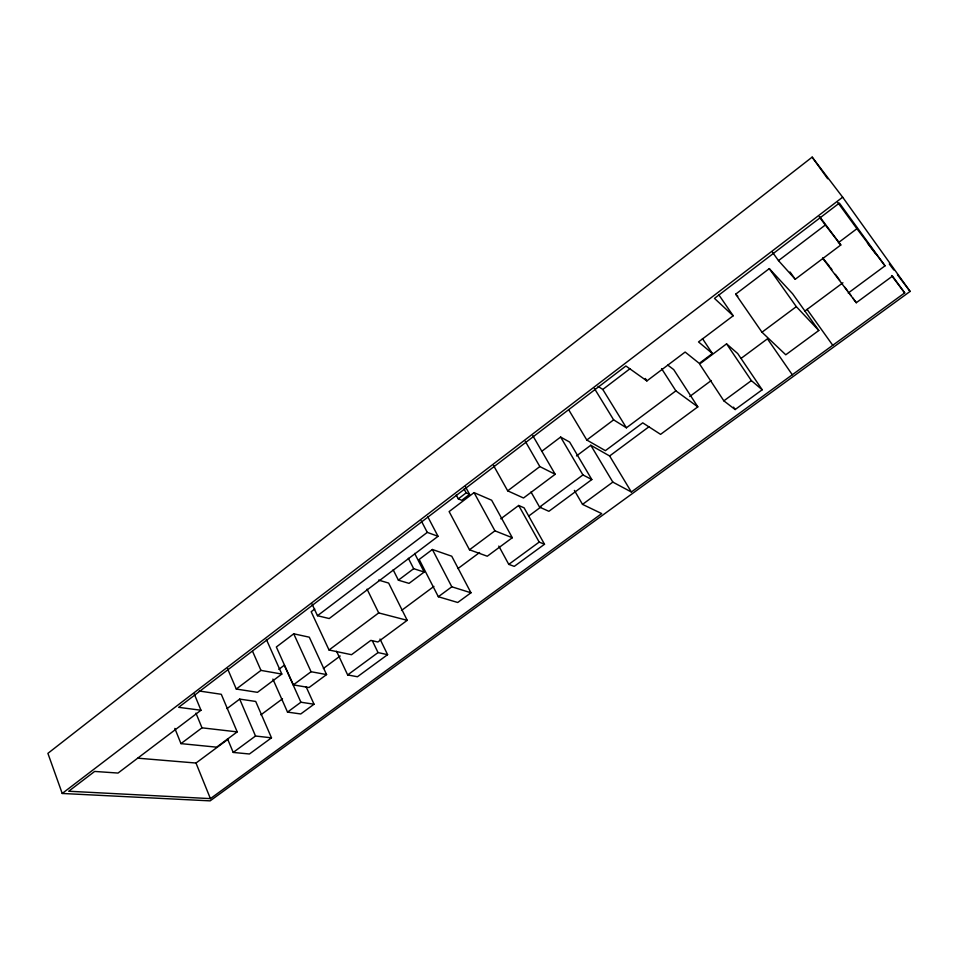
<?xml version="1.0" encoding="UTF-8"?>
<svg xmlns="http://www.w3.org/2000/svg" width="958" height="958" viewBox="0 0 958 958"><rect width="100%" height="100%" fill="white"/><g stroke="black" fill="none" stroke-linecap="round" stroke-linejoin="round"><path stroke-width="1.44" d="M812.145 157.136L47.9 753.359L62.222 793.464L210.125 800.864L910.1 291.412L842.657 197.192L812.145 157.136L827.688 178.763M62.222 793.464L842.657 197.192M458.295 498.867L466.163 492.867L469.576 494.328L461.732 500.292L458.295 498.867L456.2 494.963M598.055 386.349L602.786 389.451L629.969 368.746M314.751 609.025L311.182 611.731L329.037 650.003L351.514 654.709L370.842 640.387L377.883 641.992L407.222 620.329L388.649 583.075L378.602 580.105M778.483 260.624L825.329 225.01L840.801 244.985L795.248 279.257L778.483 260.624L772.435 252.182M474.066 492.616L449.122 511.584L469.492 549.784L487.275 556.227L512.302 537.725L491.646 500.22L474.066 492.616L494.927 530.828L512.302 537.725M735.684 294.166L769.286 268.623L792.613 293.783L818.803 330.498L785.764 354.783L761.981 332.222L735.684 294.166L737.828 296.238M293.735 633.801L276.347 646.997L293.352 684.898L309.051 687.533L326.57 674.576L309.302 637.19L293.735 633.801L311.063 671.726L326.57 674.576M317.481 615.719L427.28 532.385L438.034 536.312L329.205 618.545L317.481 615.719L311.889 603.756M541.725 451.35L560.622 437.052L569.651 442.069L591.816 479.551L548.886 511.309L539.582 507.117L530.995 491.969M194.223 693.915L200.976 710.249L118.026 773.058L94.65 771.43L68.701 791.236L210.413 798.625L601.708 513.596L582.524 504.375L574.381 490.388M227.549 668.708L236.279 689.041L260.959 670.396L281.82 674.073L266.36 639.429M200.976 710.249L178.655 707.327L625.897 365.992L646.878 380.925L685.138 352.053L699.268 363.369L712.405 353.526L702.454 338.581M718.907 294.92L733.181 315.781L698.526 341.934L712.405 353.526M507.68 490.831L539.845 466.582L555.185 474.294L523.511 498.004L507.68 490.831L493.526 465.48M838.334 242.721L856.907 228.722L837.771 202.473M432.393 549.485L419.185 559.436L438.333 596.738L457.732 602.486L470.965 592.786L451.745 556.215L432.393 549.485L451.805 586.799L470.965 592.786M278.826 669.355L284.31 665.235L300.908 702.226L314.032 704.226L306.057 686.623M227.01 708.633L239.692 699.1L255.714 701.448L271.485 737.828L249.427 753.994L233.225 752.437L227.501 738.786M174.847 728.415L180.966 743.624L201.994 727.829L237.201 731.888L221.286 694.287L199.252 691.017M398.384 580.177L413.676 568.681L424.19 572.046L409.042 583.386L398.384 580.177L393.163 569.782M586.799 440.021L613.635 419.855L626.4 427.807L675.881 390.864L697.819 406.863L660.577 434.357L642.746 422.849L605.396 450.655L586.799 440.021L568.753 409.856M281.82 674.073L257.474 692.335L236.279 689.041M576.5 455.936L590.775 445.254L609.635 455.972L631.358 491.993L904.699 292.885L892.497 276.108L856.284 302.728L822.671 258.241M726.583 343.85L699.615 364.052L723.853 400.839L735.133 409.545L762.197 389.774L737.732 353.574L726.583 343.85L751.371 380.625L762.197 389.774M500.783 518.829L518.685 505.453L524.098 507.836L544.515 544.252L514.266 566.37L508.77 564.382L498.807 546.072M329.037 650.003L378.709 612.916L407.222 620.329M469.492 549.784L494.927 530.828M761.981 332.222L796.314 306.644L818.803 330.498M293.352 684.898L311.063 671.726M539.582 507.117L582.931 474.929L591.816 479.551M237.201 731.888L216.616 747.168L180.966 743.624M137.832 758.185L195.995 763.035L228.447 738.953M260.887 714.86L282.514 698.801M323.373 668.48L340.198 655.99M401.486 610.486L433.926 586.404M457.96 568.561L479.599 552.503M528.864 515.931L540.887 507.01M609.635 455.972L649.093 426.681M689.736 396.504L711.255 380.53M741.145 358.34L767.442 338.821L792.29 374.77M804.696 311.17L842.932 282.778M848.237 293.016L885.024 265.833L839.376 203.072L714.476 298.393L733.181 315.781M438.333 596.738L451.805 586.799M272.898 679.09L287.52 712.105L300.908 702.226M233.225 752.437L255.511 736.019L271.485 737.828M336.569 651.284L347.658 674.923L378.039 652.578L387.595 654.661L380.003 639.034M582.524 504.375L612.833 482.102L631.358 491.993M723.853 400.839L751.371 380.625M314.032 704.226L300.764 713.961L287.52 712.105M508.77 564.382L539.186 542.084L544.515 544.252M387.595 654.661L357.43 676.755L347.658 674.923M667.798 365.118L673.714 369.608L697.819 406.863M822.778 258.109L829.305 266.049M889.287 264.013L893.814 269.976M897.43 274.73L910.1 291.412M856.907 228.722L885.024 265.833M867.445 243.033L875.492 253.666M891.575 275.557L904.699 292.885M819.761 216.783L840.801 244.985M819.234 216.831L825.329 225.01M830.167 267.222L831.915 269.593M835.388 274.323L839.747 280.239M844.968 287.34L847.579 290.897M849.315 293.256L851.063 295.627M852.8 297.998L856.284 302.728M790.015 271.964L795.248 279.257M807.091 309.386L832.753 345.287M769.286 268.623L796.314 306.644M733.541 407.126L735.133 409.545M661.571 368.614L675.881 390.864M645.321 378.47L646.878 380.925M602.786 389.451L626.4 427.807M594.391 388.445L613.635 419.855M590.775 445.254L612.833 482.102M560.622 437.052L582.931 474.929M532.816 435.686L555.185 474.294M525.271 441.243L539.845 466.582M518.685 505.453L539.186 542.084M465.349 486.556L469.576 494.328M464.043 488.975L466.163 492.867M427.675 516.554L438.034 536.312M421.245 520.793L427.28 532.385M414.634 553.413L424.19 572.046M408.371 558.286L413.676 568.681M367.058 589.134L378.709 612.916M372.327 640.746L378.039 652.578M252.601 651.392L260.959 670.396M239.692 699.1L255.511 736.019M195.947 713.123L201.994 727.829M195.995 763.035L210.413 798.625"/></g></svg>
